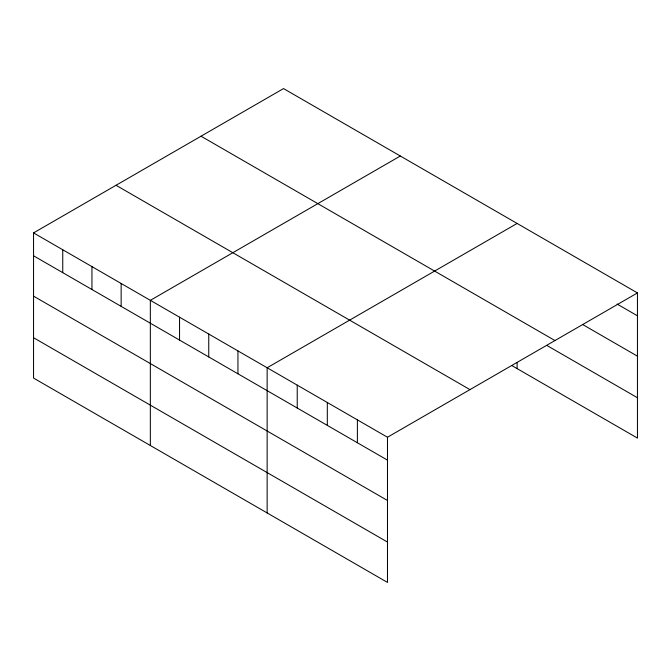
<?xml version="1.0" encoding="UTF-8"?>
<svg xmlns="http://www.w3.org/2000/svg" width="671" height="671" viewBox="0 0 671 671"><rect width="100%" height="100%" fill="white"/><g stroke="black" fill="none" stroke-linecap="round" stroke-linejoin="round"><path stroke-width="1.01" d="M387.477 500.482L387.477 437.24L33.55 232.904L33.55 378.075L387.477 582.42L387.477 500.482L33.55 296.146M33.55 232.904L283.523 88.58L637.45 292.925L637.45 438.096L511.805 365.552M400.319 156.016L150.346 300.34L150.346 445.51M517.115 223.451L267.142 367.767L267.142 512.938M387.477 437.24L637.45 292.925M617.102 304.055L637.45 315.806M582.587 324.487L637.45 356.167M201.032 136.213L554.959 340.549M547.201 345.632L637.45 397.744M116.041 185.28L469.968 389.616M33.55 255.794L387.477 460.13M33.55 337.723L387.477 542.059M517.115 362.415L517.115 368.622M357.391 419.87L357.391 442.759M327.314 402.508L327.314 425.389M297.228 385.137L297.228 408.018M237.945 350.908L237.945 373.797M208.748 334.049L208.748 356.938M179.543 317.19L179.543 340.08M121.149 283.481L121.149 306.362M91.952 266.622L91.952 289.503M62.747 249.763L62.747 272.652"/></g></svg>
